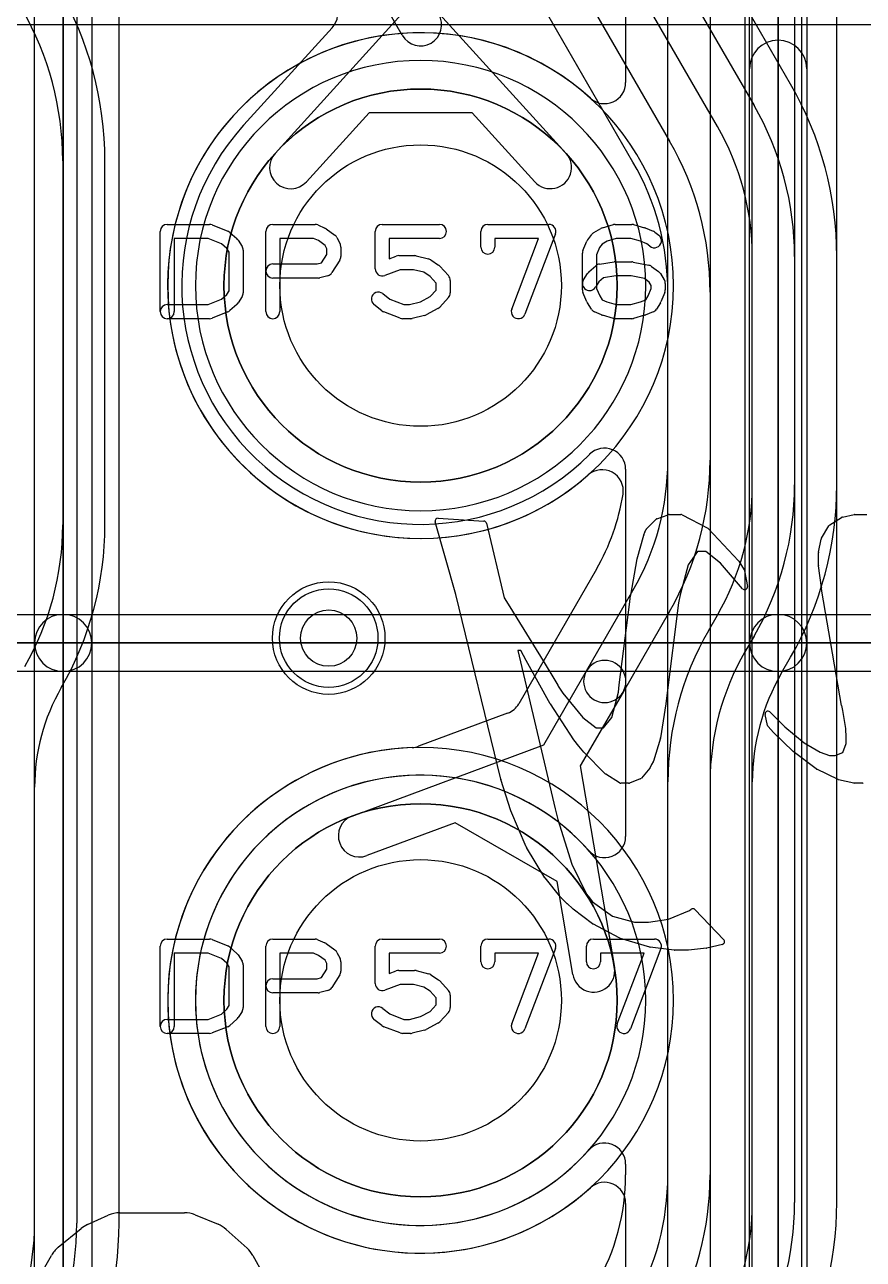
# Model space of a CAD drawing. Extents: x 0 to 20.5, y -0.5 to 20.
# Drawn here: x 9.84 to 12.819, y 8.713 to 13.1 of the extents above; entities that cross this region are included whole.
import ezdxf

# ---------------------------------------------------------------- set-up
doc = ezdxf.new("R2010")
doc.units = 0
for name, color, linetype in [('Hole', 1, 'CONTINUOUS'), ('L1', 3, 'CONTINUOUS'), ('L2', 3, 'CONTINUOUS'), ('L3', 3, 'CONTINUOUS'), ('L4', 3, 'CONTINUOUS'), ('PartsArea-A', 111, 'CONTINUOUS'), ('PartsArea-B', 111, 'CONTINUOUS'), ('PartsSilk-A', 221, 'CONTINUOUS'), ('PartsSilk-B', 221, 'CONTINUOUS'), ('Resist-A', 2, 'CONTINUOUS'), ('Resist-B', 2, 'CONTINUOUS'), ('Silk-A', 140, 'CONTINUOUS'), ('Silk-B', 140, 'CONTINUOUS')]:
    doc.layers.add(name, color=color, linetype=linetype)

msp = doc.modelspace()

# ---------------------------------------------------------------- linework, layer by layer
at = {"layer": 'Hole'}
for centre, radius in [((11.24649, 12.17283), 0.5), ((10.92, 10.92), 0.1), ((11.24649, 9.63283), 0.5)]:
    msp.add_circle(centre, radius, dxfattribs=at)
at = {"layer": 'L1'}
for p, q in [((12.425, 11.46437), (12.425, 15.03533)), ((12.575, 15.03533), (12.575, 11.46437)), ((12.72504, 11.46437), (12.72504, 14.42503)), ((11.97496, 14.35981), (11.97496, 12.89441)), ((12.125, 11.55231), (12.125, 14.3598)), ((12.275, 14.3598), (12.275, 11.55231)), ((9.875, 8.84115), (9.875, 14.10231)), ((10.025, 14.10231), (10.025, 8.84115)), ((10.17504, 8.84115), (10.17504, 14.10231)), ((11.87113, 11.16478), (11.5951, 10.68672)), ((11.83578, 10.80351), (12.00107, 11.08981)), ((12.13098, 11.01481), (11.96568, 10.72851)), ((12.26902, 10.94635), (12.30108, 11.00188)), ((12.43098, 10.92688), (12.39892, 10.87135)), ((12.52886, 10.79633), (12.56092, 10.85186)), ((11.68399, 10.5406), (11.83578, 10.80351)), ((11.96568, 10.72851), (11.81389, 10.4656)), ((11.55577, 10.65301), (11.23959, 10.53551)), ((11.00316, 10.28758), (11.68399, 10.5406)), ((11.81389, 10.4656), (11.93518, 9.74948)), ((12.125, 5.87691), (12.125, 10.40886)), ((12.275, 10.40886), (12.275, 5.87691)), ((12.42504, 5.87691), (12.42504, 10.40886)), ((11.36955, 10.26373), (11.05542, 10.14698)), ((11.73132, 10.05486), (11.36955, 10.26373)), ((11.78728, 9.72444), (11.73132, 10.05486)), ((11.97496, 8.91126), (11.97496, 7.8144))]:
    msp.add_line(p, q, dxfattribs=at)
for centre, radius in [((11.24649, 12.17283), 0.6985), ((10.92, 10.92), 0.2), ((11.24649, 9.63283), 0.6985)]:
    msp.add_circle(centre, radius, dxfattribs=at)
for centre, radius, start, end in [((11.24638, 12.17282), 0.89863, 47.83019, -48.49984), ((11.89999, 12.89441), 0.07497, -132.17241, 0), ((11.2, 11.55231), 0.925, -30.00011, 0), ((11.2, 11.55231), 1.075, -29.99993, 0), ((11.89151, 11.44364), 0.07497, -8.9472, 131.50153), ((11.5, 11.46437), 0.925, -29.99926, 0), ((11.5, 11.46437), 1.075, -29.99947, 0), ((11.5, 11.46437), 1.22504, -29.9995, 0), ((11.2, 11.55226), 0.77496, -30.00019, -8.92885), ((13.2, 10.40886), 1.075, 150.00053, 180), ((11.90073, 10.76601), 0.075, -30.00073, 150.00007), ((13.2, 10.40886), 0.925, 150.00063, 180), ((11.90073, 10.76601), 0.075, 149.99927, -30.00069), ((13.2, 10.40886), 0.77496, 150.00082, 180), ((11.52965, 10.72328), 0.07497, -69.60944, -29.18748), ((11.24649, 9.63283), 0.89854, 91.94395, -47.8341), ((11.21347, 10.60578), 0.07497, -88.05851, -69.60944), ((11.02929, 10.21728), 0.075, 110.38974, -69.61291), ((11.86123, 9.73696), 0.075, -170.39074, 9.61299), ((11.89999, 8.91126), 0.07497, 0, 132.16728), ((8.95, 8.84115), 0.925, -30.00011, 0), ((8.95, 8.84115), 1.075, -29.99993, 0), ((8.95, 8.84115), 1.22504, -29.9999, 0)]:
    msp.add_arc(centre, radius, start, end, dxfattribs=at)
at = {"layer": 'L2'}
msp.add_circle((10.92, 10.92), 0.2, dxfattribs=at)
for centre, start, end in [((11.24649, 12.17283), 90, -90), ((11.24649, 12.17283), -90, 90), ((11.24649, 9.63283), 90, -90), ((11.24649, 9.63283), -90, 90)]:
    msp.add_arc(centre, 0.80004, start, end, dxfattribs=at)
at = {"layer": 'L3'}
for p, q in [((11.18154, 13.06236), (10.06902, 14.9893)), ((11.09893, 14.4741), (12.13098, 12.68654)), ((12.00107, 12.61154), (10.96902, 14.3991)), ((12.56091, 12.88837), (12.12887, 13.63669)), ((11.99893, 13.56167), (12.43098, 12.81334)), ((12.30107, 12.73834), (11.86902, 13.48667)), ((10.72959, 12.64263), (11.19099, 13.1503)), ((11.30199, 13.1503), (11.76339, 12.64263)), ((10.93263, 13.08912), (10.61855, 12.74355)), ((11.0633, 12.78679), (10.84059, 12.54175)), ((11.42968, 12.78679), (11.0633, 12.78679)), ((11.65239, 12.54175), (11.42968, 12.78679)), ((9.975, 12.61603), (9.975, 11.32318)), ((10.12504, 11.32318), (10.12504, 12.61603)), ((12.425, 8.91436), (12.425, 12.27584)), ((12.575, 12.27584), (12.575, 8.91436)), ((12.72504, 8.91436), (12.72504, 12.27584)), ((12.125, 9.01231), (12.125, 12.14904)), ((12.275, 12.14904), (12.275, 9.01231)), ((11.97496, 11.52029), (11.97496, 10.21471)), ((9.87504, 6.45499), (9.87504, 10.39021)), ((11.97496, 9.05095), (11.97496, 9.01231))]:
    msp.add_line(p, q, dxfattribs=at)
for centre, radius in [((11.24649, 12.17283), 0.6985), ((10.92, 10.92), 0.2)]:
    msp.add_circle(centre, radius, dxfattribs=at)
for centre, radius, start, end in [((8.9, 12.61603), 1.22504, 0, 29.9999), ((10.87715, 13.13954), 0.07497, -42.26443, 29.99513), ((8.9, 12.61603), 1.075, 0, 29.99987), ((11.24649, 13.09986), 0.075, -149.99927, 30.00002), ((11.49999, 12.27584), 1.22505, 0, 30.00031), ((11.5, 12.27584), 1.075, 0, 29.99993), ((11.24649, 12.17283), 0.84854, 137.94147, -44.99475), ((10.56082, 12.79148), 0.07497, -42.05879, -41.62592), ((10.78509, 12.59219), 0.22505, 137.73385, 138.37555), ((11.5, 12.27584), 0.925, 0, 30.00011), ((11.2, 12.14904), 1.075, 0, 29.99993), ((10.78509, 12.59219), 0.075, 137.73453, -42.26638), ((11.70789, 12.59219), 0.075, -137.73453, 42.26638), ((11.2, 12.14904), 0.925, 0, 30.00011), ((11.89999, 11.52029), 0.07497, 0, 135.01081), ((11.89957, 11.51987), 0.07497, 134.55686, 135.0054), ((8.96705, 11.32318), 1.00795, -29.99976, 0), ((8.96705, 11.32318), 1.15799, -29.99976, 0), ((10.58295, 10.3902), 0.70791, 149.99973, 179.99919), ((10.03481, 10.70667), 0.07498, 149.97075, 149.99825), ((11.24648, 9.63283), 0.80005, 41.68177, -41.68177), ((11.89999, 10.21471), 0.07497, -138.32013, 0), ((11.89999, 9.05095), 0.07497, 0, 138.32013), ((11.2, 9.01226), 0.77496, -30.00019, 0.0037), ((11.2, 9.01231), 0.925, -29.99987, 0), ((11.2, 9.01231), 1.075, -29.99993, 0), ((11.5, 8.91436), 0.925, -29.99859, 0), ((11.5, 8.91436), 1.075, -29.99874, 0), ((11.5, 8.91437), 1.22504, -29.99132, -0.00047)]:
    msp.add_arc(centre, radius, start, end, dxfattribs=at)
at = {"layer": 'L4'}
for centre, radius in [((11.24649, 12.17283), 0.6985), ((10.92, 10.92), 0.2), ((11.24649, 9.63283), 0.6985)]:
    msp.add_circle(centre, radius, dxfattribs=at)
for centre, start, end in [((11.24649, 12.17283), 90, -90), ((11.24649, 12.17283), -90, 90), ((11.24649, 9.63283), 90, -90), ((11.24649, 9.63283), -90, 90)]:
    msp.add_arc(centre, 0.89854, start, end, dxfattribs=at)
at = {"layer": 'PartsArea-A'}
for p, q in [((9.97649, 13.44283), (9.97649, 10.90283)), ((9.97649, 10.90283), (9.97649, 13.44283)), ((12.51649, 13.44283), (12.51649, 10.90283)), ((12.51649, 10.90283), (12.51649, 13.44283)), ((9.97649, 10.90283), (7.43649, 10.90283)), ((7.43649, 10.90283), (9.97649, 10.90283)), ((9.97649, 10.90283), (9.97649, 8.36283)), ((12.51649, 10.90283), (9.97649, 10.90283)), ((9.97649, 10.90283), (12.51649, 10.90283)), ((9.97649, 8.36283), (9.97649, 10.90283)), ((12.51649, 10.90283), (12.51649, 8.36283)), ((15.05649, 10.90283), (12.51649, 10.90283)), ((12.51649, 10.90283), (15.05649, 10.90283)), ((12.51649, 8.36283), (12.51649, 10.90283))]:
    msp.add_line(p, q, dxfattribs=at)
at = {"layer": 'PartsArea-B'}
for centre, start, end in [((11.24649, 12.17283), 0, 180), ((11.24649, 12.17283), 180, 0), ((11.24649, 9.63283), 0, 180), ((11.24649, 9.63283), 180, 0)]:
    msp.add_arc(centre, 0.6985, start, end, dxfattribs=at)
at = {"layer": 'PartsSilk-A'}
for p, q in [((9.87489, 10.90283), (9.87489, 13.44283)), ((10.07809, 13.44283), (10.07809, 10.90283)), ((10.07809, 13.44283), (10.07809, 10.90283)), ((9.87489, 10.90283), (9.87489, 13.34123)), ((12.41489, 10.90283), (12.41489, 13.30639)), ((12.61809, 13.30639), (12.61809, 10.90283)), ((12.41489, 10.90283), (12.41489, 12.94345)), ((12.61809, 12.94345), (12.61809, 10.90283)), ((10.34649, 12.39042), (10.49649, 12.39042)), ((10.50577, 12.38863), (10.56133, 12.36641)), ((10.72149, 12.39042), (10.87149, 12.39042)), ((10.88164, 12.38827), (10.90664, 12.37716)), ((10.91119, 12.37453), (10.94175, 12.35231)), ((11.11038, 12.39042), (11.31316, 12.39042)), ((11.48538, 12.39042), (11.70205, 12.39042)), ((11.86153, 12.36101), (11.88653, 12.37582)), ((11.8924, 12.37835), (11.93129, 12.38946)), ((11.93816, 12.39042), (11.99649, 12.39042)), ((12.00336, 12.38946), (12.04225, 12.37835)), ((12.04466, 12.37752), (12.07244, 12.36641)), ((10.32149, 12.08024), (10.32149, 12.36542)), ((10.49168, 12.34042), (10.37149, 12.34042)), ((10.37149, 12.34042), (10.37149, 12.08024)), ((10.53871, 12.32161), (10.49168, 12.34042)), ((10.56866, 12.36189), (10.59366, 12.33967)), ((10.59825, 12.33422), (10.61213, 12.312)), ((10.69649, 12.08024), (10.69649, 12.36542)), ((10.86619, 12.34042), (10.74649, 12.34042)), ((10.74649, 12.34042), (10.74649, 12.08024)), ((10.88392, 12.33254), (10.86619, 12.34042)), ((10.90742, 12.31546), (10.88392, 12.33254)), ((10.94941, 12.34327), (10.96052, 12.32105)), ((11.08538, 12.23209), (11.08538, 12.36542)), ((11.31316, 12.34042), (11.13538, 12.34042)), ((11.13538, 12.34042), (11.13538, 12.26837)), ((11.46038, 12.30987), (11.46038, 12.36542)), ((11.66581, 12.34042), (11.51038, 12.34042)), ((11.51038, 12.34042), (11.51038, 12.30987)), ((11.57034, 12.08912), (11.66581, 12.34042)), ((11.72542, 12.35654), (11.61708, 12.07136)), ((11.82341, 12.29725), (11.8373, 12.33059)), ((11.84038, 12.33598), (11.85427, 12.3545)), ((11.90924, 12.33116), (11.89129, 12.32052)), ((11.94166, 12.34042), (11.90924, 12.33116)), ((11.99299, 12.34042), (11.94166, 12.34042)), ((12.02728, 12.33062), (11.99299, 12.34042)), ((12.05044, 12.32136), (12.02728, 12.33062)), ((12.07878, 12.36272), (12.09267, 12.35161)), ((10.55775, 12.30468), (10.53871, 12.32161)), ((10.56593, 12.29159), (10.55775, 12.30468)), ((10.56593, 12.15407), (10.56593, 12.29159)), ((10.61593, 12.29876), (10.61593, 12.1469)), ((10.91316, 12.30397), (10.90742, 12.31546)), ((10.91316, 12.2837), (10.91316, 12.30397)), ((10.96316, 12.30987), (10.96316, 12.27653)), ((11.82149, 12.15802), (11.82149, 12.28764)), ((11.88226, 12.30848), (11.87149, 12.28264)), ((11.89129, 12.32052), (11.88226, 12.30848)), ((12.06143, 12.31257), (12.05044, 12.32136)), ((10.72149, 12.24968), (10.87932, 12.24968)), ((10.87932, 12.24968), (10.89441, 12.2537)), ((10.89441, 12.2537), (10.91316, 12.2837)), ((10.95936, 12.26328), (10.93158, 12.21884)), ((11.13538, 12.26837), (11.15981, 12.27767)), ((11.16871, 12.27931), (11.22427, 12.27931)), ((11.23033, 12.27856), (11.27477, 12.26745)), ((11.28258, 12.264), (11.31036, 12.24548)), ((11.31492, 12.24158), (11.34548, 12.20825)), ((11.84377, 12.22115), (11.86877, 12.24337)), ((11.87149, 12.28264), (11.87149, 12.16302)), ((11.8819, 12.24944), (11.93468, 12.25685)), ((11.93816, 12.25709), (11.99649, 12.25709)), ((12.00139, 12.2566), (12.05695, 12.24549)), ((10.8826, 12.19968), (10.72149, 12.19968)), ((10.91682, 12.20793), (10.88904, 12.20052)), ((11.17331, 12.22931), (11.11928, 12.20873)), ((11.22119, 12.22931), (11.17331, 12.22931)), ((11.25845, 12.22), (11.22119, 12.22931)), ((11.28011, 12.20556), (11.25845, 12.22)), ((11.30205, 12.18162), (11.28011, 12.20556)), ((11.82529, 12.19349), (11.83918, 12.21571)), ((11.89634, 12.20097), (11.87967, 12.18616)), ((11.93991, 12.20709), (11.89634, 12.20097)), ((11.99401, 12.20709), (11.93991, 12.20709)), ((12.04166, 12.19756), (11.99401, 12.20709)), ((12.05836, 12.18519), (12.04166, 12.19756)), ((12.06693, 12.24107), (12.09193, 12.22255)), ((12.09825, 12.2157), (12.11213, 12.19348)), ((10.55775, 12.14098), (10.56593, 12.15407)), ((11.28095, 12.13362), (11.30205, 12.15663)), ((11.30205, 12.15663), (11.30205, 12.18162)), ((11.35205, 12.19135), (11.35205, 12.1469)), ((11.87967, 12.18616), (11.86769, 12.16699)), ((11.87149, 12.16302), (11.88267, 12.13619)), ((12.05476, 12.13619), (12.06593, 12.16302)), ((12.06593, 12.17307), (12.05836, 12.18519)), ((12.06593, 12.16302), (12.06593, 12.17307)), ((12.11593, 12.18024), (12.11593, 12.15802)), ((10.49168, 12.10524), (10.53871, 12.12405)), ((10.53871, 12.12405), (10.55775, 12.14098)), ((10.61213, 12.13366), (10.59825, 12.11144)), ((11.11211, 12.1442), (11.13683, 12.12443)), ((11.13683, 12.12443), (11.1872, 12.10524)), ((11.2073, 12.10524), (11.24577, 12.11486)), ((11.24577, 12.11486), (11.28095, 12.13362)), ((11.34548, 12.13), (11.31492, 12.09667)), ((11.8373, 12.11507), (11.82341, 12.14841)), ((11.85307, 12.08921), (11.83918, 12.11143)), ((11.88267, 12.13619), (11.89141, 12.1222)), ((11.89141, 12.1222), (11.90782, 12.11491)), ((11.90782, 12.11491), (11.94166, 12.10524)), ((11.99299, 12.10524), (12.02728, 12.11504)), ((12.02728, 12.11504), (12.04629, 12.12264)), ((12.04629, 12.12264), (12.05476, 12.13619)), ((12.09825, 12.11143), (12.08436, 12.08921)), ((12.11401, 12.14841), (12.10013, 12.11507)), ((10.34649, 12.10524), (10.49168, 12.10524)), ((10.56133, 12.07925), (10.50577, 12.05703)), ((10.59366, 12.10599), (10.56866, 12.08377)), ((11.10865, 12.08294), (11.08087, 12.10516)), ((11.1737, 12.05688), (11.11537, 12.0791)), ((11.1872, 12.10524), (11.2073, 12.10524)), ((11.26088, 12.0671), (11.21644, 12.05599)), ((11.30825, 12.09151), (11.26658, 12.06929)), ((11.88912, 12.0685), (11.86412, 12.07961)), ((11.93129, 12.0562), (11.8924, 12.06731)), ((11.94166, 12.10524), (11.99299, 12.10524)), ((12.04225, 12.06731), (12.00336, 12.0562)), ((12.07244, 12.07925), (12.04466, 12.06814)), ((10.49649, 12.05524), (10.34649, 12.05524)), ((11.21038, 12.05524), (11.1826, 12.05524)), ((11.99649, 12.05524), (11.93816, 12.05524)), ((7.43649, 11.00443), (9.97649, 11.00443)), ((7.43649, 11.00443), (9.97649, 11.00443)), ((9.97649, 11.00443), (12.51649, 11.00443)), ((9.97649, 11.00443), (12.51649, 11.00443)), ((12.51649, 11.00443), (15.05649, 11.00443)), ((12.51649, 11.00443), (15.05649, 11.00443)), ((9.87489, 8.36283), (9.87489, 10.90283)), ((10.07809, 10.90283), (10.07809, 8.36283)), ((10.07809, 10.90283), (10.07809, 8.36283)), ((12.41489, 8.36283), (12.41489, 10.90283)), ((12.61809, 10.90283), (12.61809, 8.36283)), ((12.61809, 10.90283), (12.61809, 8.36283)), ((9.97649, 10.80123), (7.43649, 10.80123)), ((9.87489, 10.80123), (7.43649, 10.80123)), ((9.87489, 8.36283), (9.87489, 10.80123)), ((12.51649, 10.80123), (9.97649, 10.80123)), ((12.41489, 10.80123), (9.97649, 10.80123)), ((12.41489, 8.36283), (12.41489, 10.80123)), ((15.05649, 10.80123), (12.51649, 10.80123)), ((14.95489, 10.80123), (12.51649, 10.80123)), ((10.34649, 9.85042), (10.49649, 9.85042)), ((10.50577, 9.84863), (10.56133, 9.82641)), ((10.72149, 9.85042), (10.87149, 9.85042)), ((10.88164, 9.84827), (10.90664, 9.83716)), ((10.91119, 9.83453), (10.94175, 9.81231)), ((11.11038, 9.85042), (11.31316, 9.85042)), ((11.48538, 9.85042), (11.70205, 9.85042)), ((11.86038, 9.85042), (12.07705, 9.85042)), ((10.32149, 9.54024), (10.32149, 9.82542)), ((10.49168, 9.80042), (10.37149, 9.80042)), ((10.37149, 9.80042), (10.37149, 9.54024)), ((10.53871, 9.78161), (10.49168, 9.80042)), ((10.56866, 9.82189), (10.59366, 9.79967)), ((10.59825, 9.79422), (10.61213, 9.772)), ((10.69649, 9.54024), (10.69649, 9.82542)), ((10.86619, 9.80042), (10.74649, 9.80042)), ((10.74649, 9.80042), (10.74649, 9.54024)), ((10.88392, 9.79254), (10.86619, 9.80042)), ((10.90742, 9.77546), (10.88392, 9.79254)), ((10.94941, 9.80327), (10.96052, 9.78105)), ((11.08538, 9.69209), (11.08538, 9.82542)), ((11.31316, 9.80042), (11.13538, 9.80042)), ((11.13538, 9.80042), (11.13538, 9.72837)), ((11.46038, 9.76987), (11.46038, 9.82542)), ((11.66581, 9.80042), (11.51038, 9.80042)), ((11.51038, 9.80042), (11.51038, 9.76987)), ((11.57034, 9.54912), (11.66581, 9.80042)), ((11.72542, 9.81654), (11.61708, 9.53136)), ((11.83538, 9.76987), (11.83538, 9.82542)), ((12.04081, 9.80042), (11.88538, 9.80042)), ((11.88538, 9.80042), (11.88538, 9.76987)), ((11.94534, 9.54912), (12.04081, 9.80042)), ((12.10042, 9.81654), (11.99208, 9.53136)), ((10.55775, 9.76468), (10.53871, 9.78161)), ((10.56593, 9.75159), (10.55775, 9.76468)), ((10.56593, 9.61407), (10.56593, 9.75159)), ((10.61593, 9.75876), (10.61593, 9.6069)), ((10.89441, 9.7137), (10.91316, 9.7437)), ((10.91316, 9.76397), (10.90742, 9.77546)), ((10.91316, 9.7437), (10.91316, 9.76397)), ((10.96316, 9.76987), (10.96316, 9.73653)), ((10.72149, 9.70968), (10.87932, 9.70968)), ((10.87932, 9.70968), (10.89441, 9.7137)), ((10.95936, 9.72328), (10.93158, 9.67884)), ((11.13538, 9.72837), (11.15981, 9.73767)), ((11.16871, 9.73931), (11.22427, 9.73931)), ((11.23033, 9.73856), (11.27477, 9.72745)), ((11.28258, 9.724), (11.31036, 9.70548)), ((11.31492, 9.70158), (11.34548, 9.66825)), ((10.8826, 9.65968), (10.72149, 9.65968)), ((10.91682, 9.66793), (10.88904, 9.66052)), ((11.17331, 9.68931), (11.11928, 9.66873)), ((11.22119, 9.68931), (11.17331, 9.68931)), ((11.25845, 9.68), (11.22119, 9.68931)), ((11.28011, 9.66556), (11.25845, 9.68)), ((11.30205, 9.64162), (11.28011, 9.66556)), ((10.55775, 9.60098), (10.56593, 9.61407)), ((11.28095, 9.59362), (11.30205, 9.61663)), ((11.30205, 9.61663), (11.30205, 9.64162)), ((11.35205, 9.65135), (11.35205, 9.6069)), ((10.34649, 9.56524), (10.49168, 9.56524)), ((10.49168, 9.56524), (10.53871, 9.58405)), ((10.53871, 9.58405), (10.55775, 9.60098)), ((10.59366, 9.56599), (10.56866, 9.54377)), ((10.61213, 9.59366), (10.59825, 9.57144)), ((11.10865, 9.54294), (11.08087, 9.56516)), ((11.11211, 9.6042), (11.13683, 9.58443)), ((11.13683, 9.58443), (11.1872, 9.56524)), ((11.1872, 9.56524), (11.2073, 9.56524)), ((11.2073, 9.56524), (11.24577, 9.57486)), ((11.24577, 9.57486), (11.28095, 9.59362)), ((11.34548, 9.59), (11.31492, 9.55667)), ((10.56133, 9.53925), (10.50577, 9.51703)), ((11.1737, 9.51688), (11.11537, 9.5391)), ((11.26088, 9.5271), (11.21644, 9.51599)), ((11.30825, 9.55151), (11.26658, 9.52929)), ((10.49649, 9.51524), (10.34649, 9.51524)), ((11.21038, 9.51524), (11.1826, 9.51524))]:
    msp.add_line(p, q, dxfattribs=at)
for centre, radius, start, end in [((12.51649, 12.94345), 0.1016, 0, 180), ((10.34649, 12.36542), 0.025, 90, 180), ((10.49649, 12.36542), 0.025, 68.2071, 90), ((10.72149, 12.36542), 0.025, 90, 180), ((10.87149, 12.36542), 0.025, 66.04914, 90), ((10.89649, 12.35431), 0.025, 53.98274, 66.03964), ((11.11038, 12.36542), 0.025, 90, 180), ((11.31316, 12.36542), 0.025, -90, 90), ((11.48538, 12.36542), 0.025, 90, 180), ((11.70205, 12.36542), 0.025, -20.80551, 90), ((11.89927, 12.35431), 0.025, 105.94854, 120.63752), ((11.93816, 12.36542), 0.025, 90, 105.94854), ((11.99649, 12.36542), 0.025, 74.05146, 90), ((12.03538, 12.35431), 0.025, 68.2071, 74.05146), ((10.55205, 12.3432), 0.025, 48.37217, 68.20215), ((10.57705, 12.32098), 0.025, 31.98594, 48.36931), ((10.92705, 12.33209), 0.025, 26.56505, 53.97932), ((11.86038, 12.32098), 0.025, 143.1301, 157.39424), ((11.87427, 12.3395), 0.025, 120.63752, 143.1301), ((12.07705, 12.33209), 0.025, -128.66697, 51.34522), ((12.06316, 12.3432), 0.025, 51.33303, 68.2071), ((10.59093, 12.29876), 0.025, 0, 31.99147), ((10.93816, 12.30987), 0.025, 0, 26.56505), ((11.48538, 12.30987), 0.025, 180, 0), ((11.84649, 12.28764), 0.025, 157.39424, 180), ((10.72149, 12.22468), 0.025, 90, -90), ((10.93816, 12.27653), 0.025, -32.00538, 0), ((11.16871, 12.25431), 0.025, 90, 110.85364), ((11.22427, 12.25431), 0.025, 75.96932, 90), ((11.26871, 12.2432), 0.025, 56.30358, 75.96376), ((11.29649, 12.22468), 0.025, 42.5203, 56.30993), ((11.88538, 12.22468), 0.025, 98.00047, 131.62783), ((11.93816, 12.23209), 0.025, 90, 98.00047), ((11.99649, 12.23209), 0.025, 78.69456, 90), ((12.05205, 12.22098), 0.025, 53.47387, 78.69456), ((10.8826, 12.22468), 0.025, -90, -75.06473), ((10.91038, 12.23209), 0.025, -75.07449, -32.01002), ((11.11038, 12.23209), 0.025, 180, -69.1435), ((11.32705, 12.19135), 0.025, 0, 42.51745), ((11.86038, 12.20246), 0.025, 131.62783, 147.99462), ((12.07705, 12.20246), 0.025, 31.98594, 53.47387), ((11.84649, 12.18024), 0.025, 147.99462, -32.01002), ((11.84649, 12.15802), 0.025, 180, -157.39424), ((12.09093, 12.18024), 0.025, 0, 31.98594), ((12.09093, 12.15802), 0.025, -22.60576, 0), ((10.57705, 12.12468), 0.025, -48.37217, -31.99147), ((10.59093, 12.1469), 0.025, -31.98594, 0), ((11.09649, 12.12468), 0.025, 51.33303, -128.65478), ((11.32705, 12.1469), 0.025, -42.5203, 0), ((11.86038, 12.12468), 0.025, -157.39424, -147.99462), ((12.07705, 12.12468), 0.025, -32.00538, -22.60576), ((10.34649, 12.08024), 0.025, 90, -90), ((10.34649, 12.08024), 0.025, 180, 0), ((10.55205, 12.10246), 0.025, -68.2071, -48.36931), ((10.72149, 12.08024), 0.025, 180, 0), ((11.12427, 12.10246), 0.025, -128.66697, -110.85364), ((11.25482, 12.09135), 0.025, -75.96932, -61.9318), ((11.29649, 12.11357), 0.025, -61.9383, -42.51745), ((11.59371, 12.08024), 0.025, 159.19449, -20.80181), ((11.87427, 12.10246), 0.025, -147.99462, -113.95086), ((11.89927, 12.09135), 0.025, -113.95086, -105.94854), ((12.03538, 12.09135), 0.025, -74.05146, -68.2071), ((12.06316, 12.10246), 0.025, -68.2071, -32.00538), ((10.49649, 12.08024), 0.025, -90, -68.20215), ((11.1826, 12.08024), 0.025, -110.8565, -90), ((11.21038, 12.08024), 0.025, -90, -75.96376), ((11.93816, 12.08024), 0.025, -105.94854, -90), ((11.99649, 12.08024), 0.025, -90, -74.05146), ((9.97649, 10.90283), 0.1016, 90, -90), ((9.97649, 10.90283), 0.1016, 90, -90), ((9.97649, 10.90283), 0.1016, 0, 180), ((9.97649, 10.90283), 0.1016, -90, 90), ((9.97649, 10.90283), 0.1016, 0, 90), ((12.51649, 10.90283), 0.1016, 90, -90), ((12.51649, 10.90283), 0.1016, 90, -90), ((12.51649, 10.90283), 0.1016, 0, 180), ((12.51649, 10.90283), 0.1016, -90, 90), ((12.51649, 10.90283), 0.1016, 0, 90), ((9.97649, 10.90283), 0.1016, 180, 0), ((9.97649, 10.90283), 0.1016, 180, 0), ((12.51649, 10.90283), 0.1016, 180, 0), ((12.51649, 10.90283), 0.1016, 180, 0), ((10.34649, 9.82542), 0.025, 90, 180), ((10.49649, 9.82542), 0.025, 68.2071, 90), ((10.72149, 9.82542), 0.025, 90, 180), ((10.87149, 9.82542), 0.025, 66.04914, 90), ((10.89649, 9.81431), 0.025, 53.98274, 66.03964), ((11.11038, 9.82542), 0.025, 90, 180), ((11.31316, 9.82542), 0.025, -90, 90), ((11.48538, 9.82542), 0.025, 90, 180), ((11.70205, 9.82542), 0.025, -20.80551, 90), ((11.86038, 9.82542), 0.025, 90, 180), ((12.07705, 9.82542), 0.025, -20.80551, 90), ((10.55205, 9.8032), 0.025, 48.37217, 68.20215), ((10.57705, 9.78098), 0.025, 31.98594, 48.36931), ((10.92705, 9.79209), 0.025, 26.56505, 53.97932), ((10.59093, 9.75876), 0.025, 0, 31.99147), ((10.93816, 9.76987), 0.025, 0, 26.56505), ((11.48538, 9.76987), 0.025, 180, 0), ((11.86038, 9.76987), 0.025, 180, 0), ((10.72149, 9.68468), 0.025, 90, -90), ((10.93816, 9.73653), 0.025, -32.00538, 0), ((11.16871, 9.71431), 0.025, 90, 110.85364), ((11.22427, 9.71431), 0.025, 75.96932, 90), ((11.26871, 9.7032), 0.025, 56.30358, 75.96376), ((11.29649, 9.68468), 0.025, 42.5203, 56.30993), ((10.8826, 9.68468), 0.025, -90, -75.06473), ((10.91038, 9.69209), 0.025, -75.07449, -32.01002), ((11.11038, 9.69209), 0.025, 180, -69.1435), ((11.32705, 9.65135), 0.025, 0, 42.51745), ((11.09649, 9.58468), 0.025, 51.33303, -128.65478), ((10.34649, 9.54024), 0.025, 90, -90), ((10.57705, 9.58468), 0.025, -48.37217, -31.99147), ((10.59093, 9.6069), 0.025, -31.98594, 0), ((11.32705, 9.6069), 0.025, -42.5203, 0), ((10.34649, 9.54024), 0.025, 180, 0), ((10.55205, 9.56246), 0.025, -68.2071, -48.36931), ((10.72149, 9.54024), 0.025, 180, 0), ((11.12427, 9.56246), 0.025, -128.66697, -110.85364), ((11.25482, 9.55135), 0.025, -75.96932, -61.9318), ((11.29649, 9.57357), 0.025, -61.9383, -42.51745), ((11.59371, 9.54024), 0.025, 159.19449, -20.80181), ((11.96871, 9.54024), 0.025, 159.19449, -20.80181), ((10.49649, 9.54024), 0.025, -90, -68.20215), ((11.1826, 9.54024), 0.025, -110.8565, -90), ((11.21038, 9.54024), 0.025, -90, -75.96376)]:
    msp.add_arc(centre, radius, start, end, dxfattribs=at)
at = {"layer": 'PartsSilk-B'}
for p, q in [((11.3715, 11.07563), (11.29868, 11.33369)), ((11.30894, 11.34639), (11.47116, 11.33596)), ((11.48024, 11.32832), (11.54384, 11.0638)), ((12.04954, 11.30889), (12.08237, 11.3421)), ((12.08613, 11.34449), (12.12571, 11.35855)), ((12.12906, 11.35913), (12.17094, 11.35913)), ((12.17556, 11.358), (12.26655, 11.31054)), ((12.70048, 11.32247), (12.74158, 11.34876)), ((12.7449, 11.35012), (12.78634, 11.35891)), ((12.78841, 11.35913), (12.83176, 11.35913)), ((12.01633, 11.20212), (12.03923, 11.28635)), ((12.03957, 11.28737), (12.04335, 11.29705)), ((12.04362, 11.29768), (12.04761, 11.30613)), ((12.26922, 11.30852), (12.37574, 11.19514)), ((12.67092, 11.27519), (12.69729, 11.31919)), ((12.66023, 11.22495), (12.6697, 11.27202)), ((11.99282, 11.07223), (12.01614, 11.20128)), ((12.23039, 11.2274), (12.19679, 11.17996)), ((12.25934, 11.2274), (12.23039, 11.2274)), ((12.31245, 11.18624), (12.25934, 11.2274)), ((12.37687, 11.19369), (12.39637, 11.16327)), ((12.66003, 11.17802), (12.66003, 11.22298)), ((12.19679, 11.17996), (12.1685, 11.07435)), ((12.38994, 11.09563), (12.31245, 11.18624)), ((12.39781, 11.15957), (12.4074, 11.10383)), ((12.67024, 11.09976), (12.66012, 11.17672)), ((11.53146, 10.41877), (11.3715, 11.07563)), ((11.54384, 11.0638), (11.5634, 11.03163)), ((11.9884, 11.03912), (11.99275, 11.07177)), ((12.1685, 11.07435), (12.16284, 11.04526)), ((12.67239, 11.08746), (12.6703, 11.09932)), ((12.74232, 10.6807), (12.67239, 11.08746)), ((11.5634, 11.03163), (11.62246, 10.93529)), ((11.95239, 10.75455), (11.98839, 11.03906)), ((12.16284, 11.04526), (12.12168, 10.71654)), ((11.62246, 10.93529), (11.68185, 10.83912)), ((11.60302, 10.87547), (11.59171, 10.87547)), ((11.59171, 10.87547), (11.72496, 10.3136)), ((11.62166, 10.84024), (11.60302, 10.87547)), ((11.7073, 10.6866), (11.62177, 10.84005)), ((11.68186, 10.8391), (11.72023, 10.77661)), ((11.72034, 10.77644), (11.73415, 10.7529)), ((11.73493, 10.75122), (11.73577, 10.74889)), ((11.94919, 10.72743), (11.95238, 10.75446)), ((11.73577, 10.74889), (11.75197, 10.72447)), ((11.75197, 10.72447), (11.82234, 10.63854)), ((11.92614, 10.6374), (11.94919, 10.72743)), ((12.12168, 10.71651), (12.11788, 10.68693)), ((11.79072, 10.5589), (11.70766, 10.686)), ((12.11784, 10.68665), (12.09891, 10.5659)), ((12.74648, 10.66337), (12.74246, 10.68005)), ((12.75675, 10.5993), (12.74648, 10.66337)), ((11.82234, 10.63854), (11.87059, 10.60172)), ((11.89643, 10.60172), (11.92614, 10.6374)), ((12.47883, 10.61002), (12.47033, 10.64848)), ((12.48713, 10.65774), (12.54054, 10.60483)), ((11.87059, 10.60172), (11.89643, 10.60172)), ((12.50072, 10.5842), (12.48123, 10.60541)), ((12.56919, 10.51814), (12.50114, 10.58377)), ((12.54054, 10.60483), (12.6087, 10.54823)), ((12.75883, 10.56649), (12.75675, 10.5993)), ((11.80833, 10.5364), (11.79122, 10.5582)), ((11.82663, 10.51469), (11.80856, 10.53612)), ((12.09862, 10.5646), (12.07434, 10.48286)), ((12.6087, 10.54823), (12.66565, 10.51428)), ((12.74669, 10.51364), (12.75883, 10.54503)), ((12.75883, 10.54503), (12.75883, 10.56649)), ((11.90233, 10.43802), (11.82716, 10.51411)), ((12.65201, 10.45496), (12.57007, 10.51739)), ((12.66565, 10.51428), (12.69885, 10.50294)), ((12.69885, 10.50294), (12.71917, 10.50294)), ((12.71917, 10.50294), (12.74669, 10.51364)), ((12.06106, 10.45848), (12.03094, 10.42269)), ((12.06714, 10.47053), (12.06244, 10.46063)), ((12.07326, 10.48046), (12.06714, 10.47053)), ((12.72959, 10.41713), (12.65371, 10.45391)), ((11.56658, 10.30669), (11.53164, 10.41815)), ((11.95275, 10.40571), (11.90408, 10.43661)), ((11.98485, 10.40415), (11.95811, 10.40415)), ((12.02692, 10.41981), (11.98848, 10.40483)), ((12.78515, 10.40439), (12.73176, 10.41637)), ((12.81738, 10.40415), (12.78734, 10.40415)), ((11.72496, 10.3136), (11.73409, 10.2754)), ((11.62192, 10.17778), (11.56693, 10.30573)), ((11.73409, 10.2754), (11.78374, 10.11718)), ((11.68837, 10.06867), (11.62257, 10.17652)), ((11.78374, 10.11718), (11.83597, 10.0099)), ((11.74506, 9.99849), (11.68914, 10.06759)), ((11.83597, 10.0099), (11.84643, 9.99716)), ((11.76646, 9.97732), (11.74581, 9.99766)), ((11.78766, 9.95761), (11.76667, 9.97712)), ((11.84664, 9.99689), (11.85745, 9.98277)), ((11.85745, 9.98277), (11.92875, 9.93208)), ((11.85763, 9.90501), (11.78847, 9.95693)), ((11.92875, 9.93208), (12.00668, 9.9102)), ((12.05636, 9.9102), (12.12723, 9.92089)), ((12.12723, 9.92089), (12.20132, 9.95162)), ((12.20154, 9.95177), (12.20827, 9.9566)), ((12.22133, 9.95538), (12.3235, 9.84835)), ((11.95468, 9.85331), (11.85894, 9.90418)), ((12.00668, 9.9102), (12.05636, 9.9102)), ((12.06046, 9.82206), (11.95656, 9.85254)), ((12.31867, 9.83174), (12.26386, 9.81816)), ((12.14734, 9.81147), (12.06208, 9.82173)), ((12.19783, 9.8114), (12.14853, 9.8114)), ((12.26247, 9.81792), (12.19884, 9.81145)), ((10.06266, 8.83563), (10.13674, 8.86897)), ((10.17778, 8.87778), (10.40741, 8.87778)), ((10.44528, 8.87033), (10.52676, 8.83699)), ((9.9589, 8.75518), (10.04038, 8.82184)), ((10.55578, 8.81877), (10.62985, 8.75211)), ((9.89777, 8.65967), (9.9348, 8.72634)), ((10.65038, 8.72635), (10.68742, 8.65968))]:
    msp.add_line(p, q, dxfattribs=at)
for centre, radius, start, end in [((11.3083, 11.33641), 0.01, 86.33075, -164.21205), ((11.47052, 11.32598), 0.01, 13.53586, 86.33075), ((12.08948, 11.33507), 0.01, 109.57673, 135.32416), ((12.12906, 11.34913), 0.01, 90, 109.57673), ((12.17094, 11.34913), 0.01, 62.48694, 90), ((12.70587, 11.31405), 0.01, 122.62504, 149.07554), ((12.74697, 11.34034), 0.01, 101.95065, 122.62504), ((12.78841, 11.34913), 0.01, 90, 101.95065), ((12.04888, 11.28373), 0.01, 158.64562, 164.81021), ((12.05266, 11.29341), 0.01, 154.71652, 158.64562), ((12.05665, 11.30186), 0.01, 135.32416, 154.71652), ((12.26193, 11.30167), 0.01, 43.21768, 62.48694), ((12.6795, 11.27005), 0.01, 149.07554, 168.63386), ((12.02598, 11.1995), 0.01, 164.81021, 169.7464), ((12.36845, 11.18829), 0.01, 32.67328, 43.21768), ((12.67003, 11.22298), 0.01, 168.63386, 180), ((12.38795, 11.15787), 0.01001, 9.78241, 32.67328), ((12.67003, 11.17802), 0.01, 180, -172.52658), ((12.39754, 11.10213), 0.01001, -139.46085, 9.78241), ((12.00266, 11.07045), 0.01, 169.7464, 172.41293), ((12.68015, 11.10106), 0.01, -172.52658, -169.98207), ((11.99831, 11.0378), 0.01, 172.41293, 172.76127), ((11.6305, 10.84492), 0.01, -152.10273, -150.84519), ((11.67334, 10.83387), 0.01, 31.54367, 31.67132), ((11.71171, 10.77138), 0.01, 30.38424, 31.54367), ((11.72552, 10.74784), 0.01, 19.7579, 30.38424), ((11.96231, 10.75329), 0.01, 172.76127, 173.28012), ((12.11176, 10.71778), 0.01, -7.29556, -7.12502), ((11.71603, 10.69147), 0.01, -150.84519, -146.8344), ((12.10796, 10.6882), 0.01, -8.91604, -7.29556), ((12.75218, 10.68239), 0.01, -170.27403, -166.46414), ((12.48009, 10.65064), 0.01, 45.24312, -167.52093), ((12.48859, 10.61218), 0.01, -167.52093, -137.391), ((12.50808, 10.59097), 0.01, -137.391, -133.94659), ((11.79909, 10.56437), 0.01, -146.8344, -141.90392), ((11.8162, 10.54257), 0.01, -141.90392, -139.82758), ((12.08903, 10.56745), 0.01, -16.55114, -8.91604), ((11.83427, 10.52114), 0.01, -139.82758, -135.32416), ((12.57613, 10.52534), 0.01, -133.94659, -127.31697), ((12.05341, 10.46492), 0.01, -40.09168, -25.4116), ((12.06475, 10.48571), 0.01, -31.67132, -16.55114), ((12.65807, 10.46291), 0.01, -127.31697, -115.84761), ((11.54118, 10.42114), 0.01, -166.29711, -162.59811), ((11.90944, 10.44505), 0.01, -135.32416, -122.41845), ((11.95811, 10.41415), 0.01, -122.41845, -90), ((11.98485, 10.41415), 0.01, -90, -68.71983), ((12.02329, 10.42913), 0.01, -68.71983, -40.09168), ((12.73395, 10.42613), 0.01, -115.84761, -102.64685), ((12.78734, 10.41415), 0.01, -102.64685, -90), ((12.81738, 10.41415), 0.01, -90, -78.99334), ((11.57612, 10.30968), 0.01, -162.59811, -156.74124), ((11.63111, 10.18173), 0.01, -156.74124, -148.61388), ((11.69691, 10.07388), 0.01, -148.61388, -141.00901), ((11.75283, 10.00478), 0.01, -141.00901, -134.5948), ((11.77348, 9.98444), 0.01, -134.5948, -132.9329), ((11.8387, 9.99081), 0.01, 37.44284, 39.40224), ((11.79447, 9.96493), 0.01, -132.9329, -126.8699), ((12.20715, 9.94349), 0.01, 124.11906, 125.6442), ((12.2141, 9.94848), 0.01, 43.66213, 125.6776), ((11.86363, 9.91301), 0.01, -126.8699, -117.97473), ((11.95937, 9.86214), 0.01, -117.97473, -106.31519), ((12.31627, 9.84145), 0.01, -76.11658, 43.66213), ((12.06327, 9.83166), 0.01, -106.31519, -96.83367), ((12.14853, 9.8214), 0.01, -96.83367, -90), ((12.19783, 9.8214), 0.01, -90, -84.2039), ((12.26146, 9.82787), 0.01, -84.2039, -76.11658), ((10.17778, 8.77778), 0.1, 90, 114.2301), ((10.40741, 8.77778), 0.1, 67.7464, 90), ((10.1037, 8.74444), 0.1, 114.2301, 129.28618), ((10.48889, 8.74444), 0.1, 48.01577, 67.7464), ((10.02222, 8.67778), 0.1, 129.28618, 150.94873), ((10.56296, 8.67778), 0.1, 29.05627, 48.01577)]:
    msp.add_arc(centre, radius, start, end, dxfattribs=at)
at = {"layer": 'Resist-A'}
for centre, radius in [((11.24649, 12.17283), 0.6985), ((10.92, 10.92), 0.175), ((11.24649, 9.63283), 0.6985)]:
    msp.add_circle(centre, radius, dxfattribs=at)
at = {"layer": 'Resist-B'}
for centre, radius in [((11.24649, 12.17283), 0.6985), ((10.92, 10.92), 0.175), ((11.24649, 9.63283), 0.6985)]:
    msp.add_circle(centre, radius, dxfattribs=at)
at = {"layer": 'Silk-A'}
for p, q in [((12.4, 1.1), (12.4, 13.2)), ((12.6, 13.2), (12.6, 1.1)), ((17.3, 13.1), (2.6, 13.1))]:
    msp.add_line(p, q, dxfattribs=at)
at = {"layer": 'Silk-B'}
for p, q in [((11.3715, 11.07563), (11.29868, 11.33369)), ((11.30894, 11.34639), (11.47116, 11.33596)), ((11.48024, 11.32832), (11.54384, 11.0638)), ((12.04954, 11.30889), (12.08237, 11.3421)), ((12.08613, 11.34449), (12.12571, 11.35855)), ((12.12906, 11.35913), (12.17094, 11.35913)), ((12.17556, 11.358), (12.26655, 11.31054)), ((12.70048, 11.32247), (12.74158, 11.34876)), ((12.7449, 11.35012), (12.78634, 11.35891)), ((12.78841, 11.35913), (12.83176, 11.35913)), ((12.01633, 11.20212), (12.03923, 11.28635)), ((12.03957, 11.28737), (12.04335, 11.29705)), ((12.04362, 11.29768), (12.04761, 11.30613)), ((12.26922, 11.30852), (12.37574, 11.19514)), ((12.67092, 11.27519), (12.69729, 11.31919)), ((12.66023, 11.22495), (12.6697, 11.27202)), ((11.99282, 11.07223), (12.01614, 11.20128)), ((12.23039, 11.2274), (12.19679, 11.17996)), ((12.25934, 11.2274), (12.23039, 11.2274)), ((12.31245, 11.18624), (12.25934, 11.2274)), ((12.37687, 11.19369), (12.39637, 11.16327)), ((12.66003, 11.17802), (12.66003, 11.22298)), ((12.19679, 11.17996), (12.1685, 11.07435)), ((12.38994, 11.09563), (12.31245, 11.18624)), ((12.39781, 11.15957), (12.4074, 11.10383)), ((12.67024, 11.09976), (12.66012, 11.17672)), ((11.53146, 10.41877), (11.3715, 11.07563)), ((11.54384, 11.0638), (11.5634, 11.03163)), ((11.9884, 11.03912), (11.99275, 11.07177)), ((12.1685, 11.07435), (12.16284, 11.04526)), ((12.67239, 11.08746), (12.6703, 11.09932)), ((12.74232, 10.6807), (12.67239, 11.08746)), ((11.5634, 11.03163), (11.62246, 10.93529)), ((11.95239, 10.75455), (11.98839, 11.03906)), ((12.16284, 11.04526), (12.12168, 10.71654)), ((11.62246, 10.93529), (11.68185, 10.83912)), ((11.60302, 10.87547), (11.59171, 10.87547)), ((11.59171, 10.87547), (11.72496, 10.3136)), ((11.62166, 10.84024), (11.60302, 10.87547)), ((11.7073, 10.6866), (11.62177, 10.84005)), ((11.68186, 10.8391), (11.72023, 10.77661)), ((11.72034, 10.77644), (11.73415, 10.7529)), ((11.73493, 10.75122), (11.73577, 10.74889)), ((11.94919, 10.72743), (11.95238, 10.75446)), ((11.73577, 10.74889), (11.75197, 10.72447)), ((11.75197, 10.72447), (11.82234, 10.63854)), ((11.92614, 10.6374), (11.94919, 10.72743)), ((12.12168, 10.71651), (12.11788, 10.68693)), ((11.79072, 10.5589), (11.70766, 10.686)), ((12.11784, 10.68665), (12.09891, 10.5659)), ((12.74648, 10.66337), (12.74246, 10.68005)), ((12.75675, 10.5993), (12.74648, 10.66337)), ((11.82234, 10.63854), (11.87059, 10.60172)), ((11.89643, 10.60172), (11.92614, 10.6374)), ((12.47883, 10.61002), (12.47033, 10.64848)), ((12.48713, 10.65774), (12.54054, 10.60483)), ((11.87059, 10.60172), (11.89643, 10.60172)), ((12.50072, 10.5842), (12.48123, 10.60541)), ((12.56919, 10.51814), (12.50114, 10.58377)), ((12.54054, 10.60483), (12.6087, 10.54823)), ((12.75883, 10.56649), (12.75675, 10.5993)), ((11.80833, 10.5364), (11.79122, 10.5582)), ((11.82663, 10.51469), (11.80856, 10.53612)), ((12.09862, 10.5646), (12.07434, 10.48286)), ((12.6087, 10.54823), (12.66565, 10.51428)), ((12.74669, 10.51364), (12.75883, 10.54503)), ((12.75883, 10.54503), (12.75883, 10.56649)), ((11.90233, 10.43802), (11.82716, 10.51411)), ((12.65201, 10.45496), (12.57007, 10.51739)), ((12.66565, 10.51428), (12.69885, 10.50294)), ((12.69885, 10.50294), (12.71917, 10.50294)), ((12.71917, 10.50294), (12.74669, 10.51364)), ((12.06106, 10.45848), (12.03094, 10.42269)), ((12.06714, 10.47053), (12.06244, 10.46063)), ((12.07326, 10.48046), (12.06714, 10.47053)), ((12.72959, 10.41713), (12.65371, 10.45391)), ((11.56658, 10.30669), (11.53164, 10.41815)), ((11.95275, 10.40571), (11.90408, 10.43661)), ((11.98485, 10.40415), (11.95811, 10.40415)), ((12.02692, 10.41981), (11.98848, 10.40483)), ((12.78515, 10.40439), (12.73176, 10.41637)), ((12.81738, 10.40415), (12.78734, 10.40415)), ((11.72496, 10.3136), (11.73409, 10.2754)), ((11.62192, 10.17778), (11.56693, 10.30573)), ((11.73409, 10.2754), (11.78374, 10.11718)), ((11.68837, 10.06867), (11.62257, 10.17652)), ((11.78374, 10.11718), (11.83597, 10.0099)), ((11.74506, 9.99849), (11.68914, 10.06759)), ((11.83597, 10.0099), (11.84643, 9.99716)), ((11.76646, 9.97732), (11.74581, 9.99766)), ((11.78766, 9.95761), (11.76667, 9.97712)), ((11.84664, 9.99689), (11.85745, 9.98277)), ((11.85745, 9.98277), (11.92875, 9.93208)), ((11.85763, 9.90501), (11.78847, 9.95693)), ((11.92875, 9.93208), (12.00668, 9.9102)), ((12.05636, 9.9102), (12.12723, 9.92089)), ((12.12723, 9.92089), (12.20132, 9.95162)), ((12.20154, 9.95177), (12.20827, 9.9566)), ((12.22133, 9.95538), (12.3235, 9.84835)), ((11.95468, 9.85331), (11.85894, 9.90418)), ((12.00668, 9.9102), (12.05636, 9.9102)), ((12.06046, 9.82206), (11.95656, 9.85254)), ((12.31867, 9.83174), (12.26386, 9.81816)), ((12.14734, 9.81147), (12.06208, 9.82173)), ((12.19783, 9.8114), (12.14853, 9.8114)), ((12.26247, 9.81792), (12.19884, 9.81145)), ((10.06266, 8.83563), (10.13674, 8.86897)), ((10.17778, 8.87778), (10.40741, 8.87778)), ((10.44528, 8.87033), (10.52676, 8.83699)), ((9.9589, 8.75518), (10.04038, 8.82184)), ((10.55578, 8.81877), (10.62985, 8.75211)), ((9.89777, 8.65967), (9.9348, 8.72634)), ((10.65038, 8.72635), (10.68742, 8.65968))]:
    msp.add_line(p, q, dxfattribs=at)
for centre, radius, start, end in [((11.3083, 11.33641), 0.01, 86.33075, -164.21205), ((11.47052, 11.32598), 0.01, 13.53586, 86.33075), ((12.08948, 11.33507), 0.01, 109.57673, 135.32416), ((12.12906, 11.34913), 0.01, 90, 109.57673), ((12.17094, 11.34913), 0.01, 62.48694, 90), ((12.70587, 11.31405), 0.01, 122.62504, 149.07554), ((12.74697, 11.34034), 0.01, 101.95065, 122.62504), ((12.78841, 11.34913), 0.01, 90, 101.95065), ((12.04888, 11.28373), 0.01, 158.64562, 164.81021), ((12.05266, 11.29341), 0.01, 154.71652, 158.64562), ((12.05665, 11.30186), 0.01, 135.32416, 154.71652), ((12.26193, 11.30167), 0.01, 43.21768, 62.48694), ((12.6795, 11.27005), 0.01, 149.07554, 168.63386), ((12.02598, 11.1995), 0.01, 164.81021, 169.7464), ((12.36845, 11.18829), 0.01, 32.67328, 43.21768), ((12.67003, 11.22298), 0.01, 168.63386, 180), ((12.38795, 11.15787), 0.01001, 9.78241, 32.67328), ((12.67003, 11.17802), 0.01, 180, -172.52658), ((12.39754, 11.10213), 0.01001, -139.46085, 9.78241), ((12.00266, 11.07045), 0.01, 169.7464, 172.41293), ((12.68015, 11.10106), 0.01, -172.52658, -169.98207), ((11.99831, 11.0378), 0.01, 172.41293, 172.76127), ((11.6305, 10.84492), 0.01, -152.10273, -150.84519), ((11.67334, 10.83387), 0.01, 31.54367, 31.67132), ((11.71171, 10.77138), 0.01, 30.38424, 31.54367), ((11.72552, 10.74784), 0.01, 19.7579, 30.38424), ((11.96231, 10.75329), 0.01, 172.76127, 173.28012), ((12.11176, 10.71778), 0.01, -7.29556, -7.12502), ((11.71603, 10.69147), 0.01, -150.84519, -146.8344), ((12.10796, 10.6882), 0.01, -8.91604, -7.29556), ((12.75218, 10.68239), 0.01, -170.27403, -166.46414), ((12.48009, 10.65064), 0.01, 45.24312, -167.52093), ((12.48859, 10.61218), 0.01, -167.52093, -137.391), ((12.50808, 10.59097), 0.01, -137.391, -133.94659), ((11.79909, 10.56437), 0.01, -146.8344, -141.90392), ((11.8162, 10.54257), 0.01, -141.90392, -139.82758), ((12.08903, 10.56745), 0.01, -16.55114, -8.91604), ((11.83427, 10.52114), 0.01, -139.82758, -135.32416), ((12.57613, 10.52534), 0.01, -133.94659, -127.31697), ((12.05341, 10.46492), 0.01, -40.09168, -25.4116), ((12.06475, 10.48571), 0.01, -31.67132, -16.55114), ((12.65807, 10.46291), 0.01, -127.31697, -115.84761), ((11.54118, 10.42114), 0.01, -166.29711, -162.59811), ((11.90944, 10.44505), 0.01, -135.32416, -122.41845), ((11.95811, 10.41415), 0.01, -122.41845, -90), ((11.98485, 10.41415), 0.01, -90, -68.71983), ((12.02329, 10.42913), 0.01, -68.71983, -40.09168), ((12.73395, 10.42613), 0.01, -115.84761, -102.64685), ((12.78734, 10.41415), 0.01, -102.64685, -90), ((12.81738, 10.41415), 0.01, -90, -78.99334), ((11.57612, 10.30968), 0.01, -162.59811, -156.74124), ((11.63111, 10.18173), 0.01, -156.74124, -148.61388), ((11.69691, 10.07388), 0.01, -148.61388, -141.00901), ((11.75283, 10.00478), 0.01, -141.00901, -134.5948), ((11.77348, 9.98444), 0.01, -134.5948, -132.9329), ((11.8387, 9.99081), 0.01, 37.44284, 39.40224), ((11.79447, 9.96493), 0.01, -132.9329, -126.8699), ((12.20715, 9.94349), 0.01, 124.11906, 125.6442), ((12.2141, 9.94848), 0.01, 43.66213, 125.6776), ((11.86363, 9.91301), 0.01, -126.8699, -117.97473), ((11.95937, 9.86214), 0.01, -117.97473, -106.31519), ((12.31627, 9.84145), 0.01, -76.11658, 43.66213), ((12.06327, 9.83166), 0.01, -106.31519, -96.83367), ((12.14853, 9.8214), 0.01, -96.83367, -90), ((12.19783, 9.8214), 0.01, -90, -84.2039), ((12.26146, 9.82787), 0.01, -84.2039, -76.11658), ((10.17778, 8.77778), 0.1, 90, 114.2301), ((10.40741, 8.77778), 0.1, 67.7464, 90), ((10.1037, 8.74444), 0.1, 114.2301, 129.28618), ((10.48889, 8.74444), 0.1, 48.01577, 67.7464), ((10.02222, 8.67778), 0.1, 129.28618, 150.94873), ((10.56296, 8.67778), 0.1, 29.05627, 48.01577)]:
    msp.add_arc(centre, radius, start, end, dxfattribs=at)

doc.saveas('drawing.dxf')
